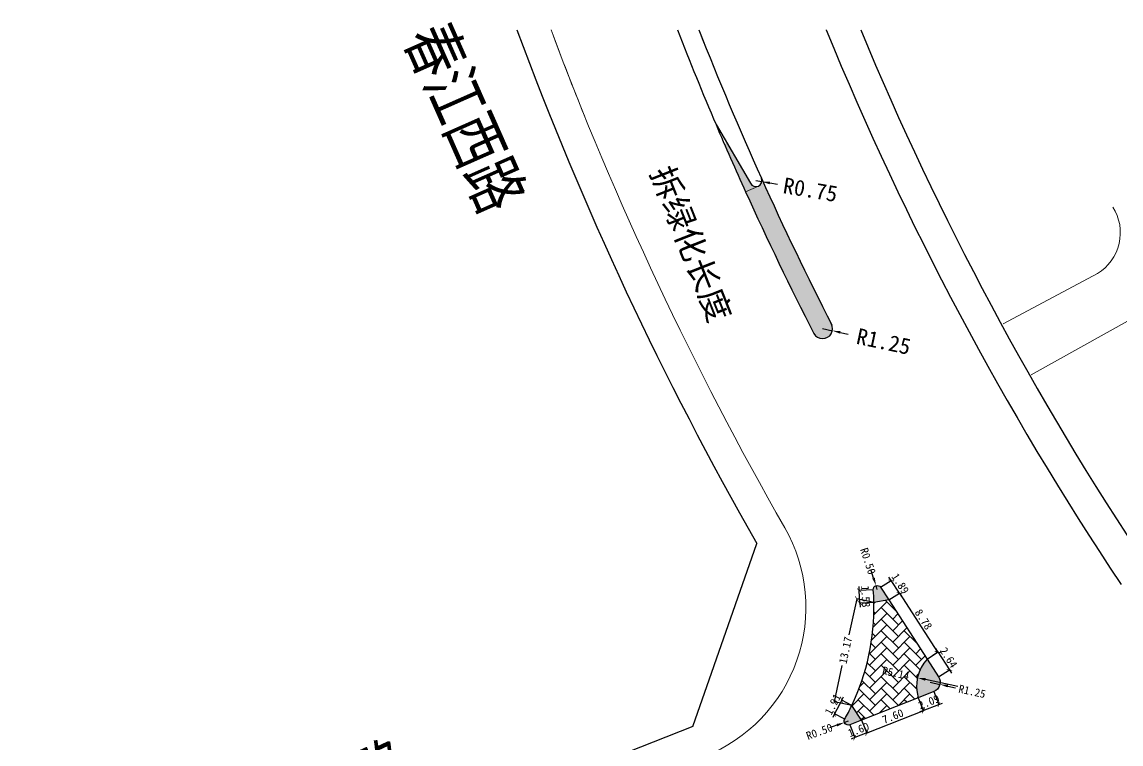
# Model space of a CAD drawing. Header units: millimetres. Extents: x 6299 to 195995, y 19522 to 226352.
# Drawn here: x 10130.2 to 10267.5, y 22414.9 to 22505.1 of the extents above; entities that cross this region are included whole.
import ezdxf

# ---------------------------------------------------------------- set-up
doc = ezdxf.new("R2010")
doc.units = ezdxf.units.MM
doc.linetypes.add('DASHDOT', pattern=[25.399999999999995, 12.7, -6.349999999999998, 0, -6.349999999999998])
for name, color, linetype in [('@-拆绿化长度', 5, 'Continuous'), ('@-道路名称', 7, 'Continuous'), ('@-道路红线', 1, 'Continuous'), ('@-隔离岛', 3, 'Continuous'), ('@-隔离岛标注', 7, 'Continuous'), ('ass', 7, 'Continuous'), ('RD-中线', 1, 'DASHDOT')]:
    doc.layers.add(name, color=color, linetype=linetype)
for name, color, linetype, lineweight in [('@-路缘石', 7, 'Continuous', 0), ('@-道路标线', 7, 'Continuous', 0), ('PP-COM', 7, 'Continuous', 0)]:
    doc.layers.add(name, color=color, linetype=linetype, lineweight=lineweight)
doc.styles.add('--黑体', font='simhei.ttf')
doc.styles.add('HZTXT', font='', dxfattribs={"width": 0.7, "height": 0.2})
doc.styles.add('黑体', font='simhei.ttf')
doc.styles.get('HZTXT').set_extended_font_data('NSimSun')
doc.dimstyles.new('标志标注', dxfattribs={"dimtxt": 1, "dimasz": 0.5, "dimexe": 0, "dimexo": 0, "dimgap": 0.25, "dimtad": 1, "dimzin": 0, "dimdsep": 46, "dimtxsty": '--黑体', "dimblk": 'ARCHTICK', "dimcen": 0.09, "dimadec": 0, "dimazin": 0, "dimtfac": 1, "dimtix": 1, "dimtmove": 2, "dimatfit": 0, "dimfxl": 1, "dimtolj": 1, "dimtzin": 0, "dimarcsym": 0})

# ---------------------------------------------------------------- blocks, each defined once
blk = doc.blocks.new('_ArchTick')
at = {"color": 0, "linetype": 'ByBlock', "const_width": 0.15}
blk.add_lwpolyline([(-0.5, -0.5), (0.5, 0.5)], dxfattribs=at)
blk = doc.blocks.new('*D2')
at = {"layer": 'Defpoints', "color": 0, "linetype": 'Continuous', "transparency": 16777216}
for p in [(10238.45375938333, 22432.91987035014, 3.54891667e-08), (10244.53857859512, 22426.40327601548), (10243.22217877155, 22425.55138500318, 3.54891667e-08)]:
    blk.add_point(p, dxfattribs=at)
at = {"layer": 'PP-COM', "color": 0, "linetype": 'Continuous', "lineweight": -2, "transparency": 16777216}
for p, q in [((10238.45375938333, 22432.91987035014), (10239.7701592069, 22433.77176136244)), ((10239.7701592069, 22433.77176136244), (10244.53857859512, 22426.40327601548)), ((10243.22217877155, 22425.55138500318), (10244.53857859512, 22426.40327601548))]:
    blk.add_line(p, q, dxfattribs=at)
at = {"layer": 'PP-COM', "color": 0, "linetype": 'Continuous', "lineweight": -2, "transparency": 16777216, "xscale": 0.5, "yscale": 0.5, "zscale": 0.5}
for p, rotation in [((10239.7701592069, 22433.77176136244), 122.9083994639236), ((10244.53857859512, 22426.40327601548), 302.9083994639236)]:
    blk.add_blockref('_ArchTick', p, dxfattribs=dict(at, rotation=rotation))
at = {"layer": 'PP-COM', "color": 0, "linetype": 'Continuous', "transparency": 16777216, "insert": (10242.7840240713, 22430.49499183718), "char_height": 1, "attachment_point": 5, "rotation": 302.9083994639236, "style": '--黑体'}
blk.add_mtext('\\A1;8.78', dxfattribs=at)
blk = doc.blocks.new('*D3')
at = {"layer": 'Defpoints', "color": 0, "ltscale": 1.5, "transparency": 16777216}
for p in [(10242.12131016068, 22420.72004948134, 3.54891667e-08), (10235.05119125393, 22417.92749912022, 3.54891667e-08), (10235.69400154883, 22416.30004584929)]:
    blk.add_point(p, dxfattribs=at)
at = {"layer": 'PP-COM', "color": 0, "lineweight": -2, "ltscale": 1.5, "transparency": 16777216}
for p, q in [((10242.12131016068, 22420.72004948134), (10242.76412045559, 22419.09259621041)), ((10242.76412045559, 22419.09259621041), (10235.69400154883, 22416.30004584929)), ((10235.05119125393, 22417.92749912022), (10235.69400154883, 22416.30004584929))]:
    blk.add_line(p, q, dxfattribs=at)
at = {"layer": 'PP-COM', "color": 0, "lineweight": -2, "ltscale": 1.5, "transparency": 16777216, "xscale": 0.5, "yscale": 0.5, "zscale": 0.5}
for p, rotation in [((10242.76412045559, 22419.09259621041), 21.55299217253895), ((10235.69400154883, 22416.30004584929), 201.5529921725389)]:
    blk.add_blockref('_ArchTick', p, dxfattribs=dict(at, rotation=rotation))
at = {"layer": 'PP-COM', "color": 0, "ltscale": 1.5, "transparency": 16777216, "insert": (10238.95147597164, 22418.39910483641), "char_height": 1, "attachment_point": 5, "rotation": 21.55299217253894, "style": '--黑体'}
blk.add_mtext('\\A1;7.60', dxfattribs=at)
blk = doc.blocks.new('*D4')
at = {"layer": 'Defpoints', "color": 0, "ltscale": 1.5, "transparency": 16777216}
for p in [(10238.74102220686, 22435.35507193488), (10237.42780691548, 22434.50524175113, 3.54891667e-08), (10238.45375938332, 22432.91987035014)]:
    blk.add_point(p, dxfattribs=at)
at = {"layer": 'PP-COM', "color": 0, "lineweight": -2, "ltscale": 1.5, "transparency": 16777216}
for p, q in [((10237.42780691548, 22434.50524175113), (10238.74102220686, 22435.35507193488)), ((10238.74102220686, 22435.35507193488), (10238.46937344139, 22435.77484204841)), ((10239.76697467471, 22433.76970053389), (10238.74102220686, 22435.35507193488)), ((10238.45375938332, 22432.91987035014), (10239.76697467471, 22433.76970053389)), ((10239.76697467471, 22433.76970053389), (10240.03862344019, 22433.34993042035))]:
    blk.add_line(p, q, dxfattribs=at)
at = {"layer": 'PP-COM', "color": 0, "lineweight": -2, "ltscale": 1.5, "transparency": 16777216, "xscale": 0.5, "yscale": 0.5, "zscale": 0.5}
for p, rotation in [((10238.74102220686, 22435.35507193488), 302.908399463751), ((10239.76697467471, 22433.76970053389), 122.908399463751)]:
    blk.add_blockref('_ArchTick', p, dxfattribs=dict(at, rotation=rotation))
at = {"layer": 'PP-COM', "color": 0, "ltscale": 1.5, "transparency": 16777216, "insert": (10239.88365361108, 22434.9698593826), "char_height": 1, "attachment_point": 5, "rotation": 302.908399463751, "style": '--黑体'}
blk.add_mtext('\\A1;1.89', dxfattribs=at)
blk = doc.blocks.new('*D5')
at = {"layer": 'Defpoints', "color": 0, "ltscale": 1.5, "transparency": 16777216}
for p in [(10234.7630304559, 22434.10934465835), (10236.50951025182, 22434.19523573308, 3.54891667e-08), (10236.58691624354, 22432.62128871887, 3.54891667e-08)]:
    blk.add_point(p, dxfattribs=at)
at = {"layer": 'PP-COM', "color": 0, "lineweight": -2, "ltscale": 1.5, "transparency": 16777216}
for p, q in [((10234.7630304559, 22434.10934465835), (10234.73847036831, 22434.60874109616)), ((10236.50951025182, 22434.19523573308), (10234.7630304559, 22434.10934465835)), ((10234.84043644762, 22432.53539764414), (10234.7630304559, 22434.10934465835)), ((10236.58691624354, 22432.62128871887), (10234.84043644762, 22432.53539764414)), ((10234.84043644762, 22432.53539764414), (10234.86499653521, 22432.03600120633))]:
    blk.add_line(p, q, dxfattribs=at)
at = {"layer": 'PP-COM', "color": 0, "lineweight": -2, "ltscale": 1.5, "transparency": 16777216, "xscale": 0.5, "yscale": 0.5, "zscale": 0.5}
for p, rotation in [((10234.7630304559, 22434.10934465835), 272.8155117087143), ((10234.84043644762, 22432.53539764414), 92.81551170871435)]:
    blk.add_blockref('_ArchTick', p, dxfattribs=dict(at, rotation=rotation))
at = {"layer": 'PP-COM', "color": 0, "ltscale": 1.5, "transparency": 16777216, "insert": (10235.55082810848, 22433.35921128263), "char_height": 1, "attachment_point": 5, "rotation": 272.8155117087144, "style": '--黑体'}
blk.add_mtext('\\A1;1.58', dxfattribs=at)
blk = doc.blocks.new('*D6')
at = {"layer": 'Defpoints', "color": 0, "ltscale": 1.5, "transparency": 16777216}
for p in [(10236.58691624348, 22432.62128871887), (10231.66984235024, 22420.20807370991), (10233.82036222754, 22419.7459852311, 3.54891667e-08)]:
    blk.add_point(p, dxfattribs=at)
at = {"layer": 'PP-COM', "color": 0, "lineweight": -2, "ltscale": 1.5, "transparency": 16777216}
for p, q in [((10234.43639636618, 22433.08337719768), (10233.46383355321, 22428.5571538506)), ((10236.58691624348, 22432.62128871887), (10234.43639636618, 22433.08337719768)), ((10231.66984235024, 22420.20807370991), (10232.64240516321, 22424.73429705699)), ((10233.82036222754, 22419.7459852311), (10231.66984235024, 22420.20807370991))]:
    blk.add_line(p, q, dxfattribs=at)
at = {"layer": 'PP-COM', "color": 0, "lineweight": -2, "ltscale": 1.5, "transparency": 16777216, "xscale": 0.5, "yscale": 0.5, "zscale": 0.5}
for p, rotation in [((10234.43639636618, 22433.08337719768), 77.87307962998325), ((10231.66984235024, 22420.20807370991), 257.8730796299833)]:
    blk.add_blockref('_ArchTick', p, dxfattribs=dict(at, rotation=rotation))
at = {"layer": 'PP-COM', "color": 0, "ltscale": 1.5, "transparency": 16777216, "insert": (10233.03862170215, 22426.64884060744), "char_height": 1, "attachment_point": 5, "rotation": 77.87307962998328, "style": '--黑体'}
blk.add_mtext('\\A1;13.17', dxfattribs=at)
blk = doc.blocks.new('*D7')
at = {"layer": 'Defpoints', "color": 0, "ltscale": 1.5, "transparency": 16777216}
for p in [(10233.82036222754, 22419.7459852311), (10231.68156115012, 22418.70092566168), (10232.9401005743, 22418.04834635779, 3.54891667e-08)]:
    blk.add_point(p, dxfattribs=at)
at = {"layer": 'PP-COM', "color": 0, "lineweight": -2, "ltscale": 1.5, "transparency": 16777216}
for p, q in [((10232.56182280336, 22420.39856453499), (10232.79198230457, 22420.8424413242)), ((10232.56182280336, 22420.39856453499), (10231.68156115012, 22418.70092566168)), ((10233.82036222754, 22419.7459852311), (10232.56182280336, 22420.39856453499)), ((10231.68156115012, 22418.70092566168), (10231.45140164892, 22418.25704887247)), ((10232.9401005743, 22418.04834635779), (10231.68156115012, 22418.70092566168))]:
    blk.add_line(p, q, dxfattribs=at)
at = {"layer": 'PP-COM', "color": 0, "lineweight": -2, "ltscale": 1.5, "transparency": 16777216, "xscale": 0.5, "yscale": 0.5, "zscale": 0.5}
for p, rotation in [((10232.56182280336, 22420.39856453499), 242.592305940052), ((10231.68156115012, 22418.70092566168), 62.59230594005197)]:
    blk.add_blockref('_ArchTick', p, dxfattribs=dict(at, rotation=rotation))
at = {"layer": 'PP-COM', "color": 0, "ltscale": 1.5, "transparency": 16777216, "insert": (10231.45587679292, 22419.89498435015), "char_height": 1, "attachment_point": 5, "rotation": 62.59230594005197, "style": '--黑体'}
blk.add_mtext('\\A1;1.91', dxfattribs=at)
blk = doc.blocks.new('*D8')
at = {"layer": 'Defpoints', "color": 0, "ltscale": 1.5, "transparency": 16777216}
for p in [(10233.5596867029, 22417.33838575063, 3.54891667e-08), (10235.05119125393, 22417.92749912023, 3.54891667e-08), (10234.19313199478, 22415.73464259281)]:
    blk.add_point(p, dxfattribs=at)
at = {"layer": 'PP-COM', "color": 0, "lineweight": -2, "ltscale": 1.5, "transparency": 16777216}
for p, q in [((10233.5596867029, 22417.33838575063), (10234.19313199478, 22415.73464259281)), ((10235.05119125393, 22417.92749912023), (10235.68463654581, 22416.3237559624)), ((10234.19313199478, 22415.73464259281), (10233.72809289601, 22415.55096179192)), ((10235.68463654581, 22416.3237559624), (10234.19313199478, 22415.73464259281)), ((10235.68463654581, 22416.3237559624), (10236.14967564458, 22416.5074367633))]:
    blk.add_line(p, q, dxfattribs=at)
at = {"layer": 'PP-COM', "color": 0, "lineweight": -2, "ltscale": 1.5, "transparency": 16777216, "xscale": 0.5, "yscale": 0.5, "zscale": 0.5}
for p, rotation in [((10235.68463654581, 22416.3237559624), 201.5529921725883), ((10234.19313199478, 22415.73464259281), 21.55299217258835)]:
    blk.add_blockref('_ArchTick', p, dxfattribs=dict(at, rotation=rotation))
at = {"layer": 'PP-COM', "color": 0, "ltscale": 1.5, "transparency": 16777216, "insert": (10234.66129923973, 22416.73198308417), "char_height": 1, "attachment_point": 5, "rotation": 21.552992172588354, "style": '--黑体'}
blk.add_mtext('\\A1;1.60', dxfattribs=at)
blk = doc.blocks.new('*D9')
at = {"layer": 'Defpoints', "color": 0, "ltscale": 1.5, "transparency": 16777216}
for p in [(10243.22217877156, 22425.55138500319), (10246.01648247763, 22424.20943784884), (10244.65906867776, 22423.33100517559, 3.54891667e-08)]:
    blk.add_point(p, dxfattribs=at)
at = {"layer": 'PP-COM', "color": 0, "lineweight": -2, "ltscale": 1.5, "transparency": 16777216}
for p, q in [((10243.22217877156, 22425.55138500319), (10244.57959257143, 22426.42981767643)), ((10244.57959257143, 22426.42981767643), (10244.30794380595, 22426.84958778996)), ((10244.57959257143, 22426.42981767643), (10246.01648247763, 22424.20943784884)), ((10244.65906867776, 22423.33100517559), (10246.01648247763, 22424.20943784884)), ((10246.01648247763, 22424.20943784884), (10246.28813124311, 22423.78966773531))]:
    blk.add_line(p, q, dxfattribs=at)
at = {"layer": 'PP-COM', "color": 0, "lineweight": -2, "ltscale": 1.5, "transparency": 16777216, "xscale": 0.5, "yscale": 0.5, "zscale": 0.5}
for p, rotation in [((10244.57959257143, 22426.42981767643), 302.9083994637202), ((10246.01648247763, 22424.20943784884), 122.9083994637201)]:
    blk.add_blockref('_ArchTick', p, dxfattribs=dict(at, rotation=rotation))
at = {"layer": 'PP-COM', "color": 0, "ltscale": 1.5, "transparency": 16777216, "insert": (10245.92769269483, 22425.72710091085), "char_height": 1, "attachment_point": 5, "rotation": 302.9083994637201, "style": '--黑体'}
blk.add_mtext('\\A1;2.64', dxfattribs=at)
blk = doc.blocks.new('*D10')
at = {"layer": '@-道路标线', "color": 0, "lineweight": -2, "ltscale": 1.5, "transparency": 16777216}
for p, q in [((10244.06884539616, 22421.48928551497), (10244.7064257747, 22419.87507323372)), ((10242.12131016068, 22420.72004948134), (10242.75889053922, 22419.1058372001)), ((10242.75889053922, 22419.1058372001), (10244.7064257747, 22419.87507323372)), ((10244.7064257747, 22419.87507323372), (10245.17146487347, 22420.05875403462)), ((10242.75889053922, 22419.1058372001), (10242.29385144045, 22418.9221563992))]:
    blk.add_line(p, q, dxfattribs=at)
at = {"layer": 'Defpoints', "color": 0, "ltscale": 1.5, "transparency": 16777216}
for p in [(10244.06884539616, 22421.48928551497, 3.54891667e-08), (10242.12131016068, 22420.72004948134), (10244.7064257747, 22419.87507323372)]:
    blk.add_point(p, dxfattribs=at)
at = {"layer": '@-道路标线', "color": 0, "lineweight": -2, "ltscale": 1.5, "transparency": 16777216, "xscale": 0.5, "yscale": 0.5, "zscale": 0.5}
for p, rotation in [((10242.75889053922, 22419.1058372001), 21.55299217245622), ((10244.7064257747, 22419.87507323372), 201.5529921724562)]:
    blk.add_blockref('_ArchTick', p, dxfattribs=dict(at, rotation=rotation))
at = {"layer": '@-道路标线', "color": 0, "ltscale": 1.5, "transparency": 16777216, "insert": (10243.4550731264, 22420.19323902348), "char_height": 1, "attachment_point": 5, "rotation": 21.552992172456207, "style": '--黑体'}
blk.add_mtext('\\A1;2.09', dxfattribs=at)
blk = doc.blocks.new('*D24')
at = {"layer": '@-隔离岛标注', "color": 0, "lineweight": -2, "transparency": 16777216}
for p, q in [((10243.60964339393, 22422.6518832619), (10244.83080240424, 22422.38491758705)), ((10245.80772961249, 22422.17134504716), (10246.78465682073, 22421.95777250728))]:
    blk.add_line(p, q, dxfattribs=at)
at = {"layer": '@-隔离岛标注', "color": 0, "transparency": 16777216}
blk.add_solid([(10245.8433250358, 22422.33416624854), (10245.77213418917, 22422.00852384579), (10244.83080240424, 22422.38491758705)], dxfattribs=at)
at = {"layer": 'Defpoints', "color": 0, "transparency": 16777216}
for p in [(10243.60964339393, 22422.6518832619, 3.54891667e-08), (10244.83080240424, 22422.38491758705, 3.54891667e-08)]:
    blk.add_point(p, dxfattribs=at)
at = {"layer": '@-隔离岛标注', "color": 0, "transparency": 16777216, "insert": (10248.85500297815, 22421.505160395), "char_height": 1, "attachment_point": 5, "rotation": 347.66820517348174, "style": '--黑体'}
blk.add_mtext('\\A1;R1.25', dxfattribs=at)
blk = doc.blocks.new('*D25')
at = {"layer": '@-隔离岛标注', "color": 0, "lineweight": -2, "transparency": 16777216}
for p, q in [((10236.54071852087, 22435.65893982914), (10236.22917300015, 22436.60917105811)), ((10237.00803680195, 22434.23359298567), (10236.85226404158, 22434.70870860016))]:
    blk.add_line(p, q, dxfattribs=at)
at = {"layer": '@-隔离岛标注', "color": 0, "transparency": 16777216}
blk.add_solid([(10236.69909039237, 22435.71086408259), (10236.38234664937, 22435.60701557568), (10236.85226404158, 22434.70870860016)], dxfattribs=at)
at = {"layer": 'Defpoints', "color": 0, "transparency": 16777216}
for p in [(10236.85226404158, 22434.70870860016, 3.54891667e-08), (10237.00803680195, 22434.23359298567, 3.54891667e-08)]:
    blk.add_point(p, dxfattribs=at)
at = {"layer": '@-隔离岛标注', "color": 0, "transparency": 16777216, "insert": (10235.8472973235, 22437.77391318854), "char_height": 1, "attachment_point": 5, "rotation": 288.1523954517282, "style": '--黑体'}
blk.add_mtext('\\A1;R0.50', dxfattribs=at)
blk = doc.blocks.new('*D26')
at = {"layer": '@-隔离岛标注', "color": 0, "lineweight": -2, "transparency": 16777216}
for p, q in [((10231.96735409391, 22417.28796380958), (10231.02825288852, 22416.94432311637)), ((10233.37600590201, 22417.80342484939), (10232.90645529931, 22417.63160450279))]:
    blk.add_line(p, q, dxfattribs=at)
at = {"layer": '@-隔离岛标注', "color": 0, "transparency": 16777216}
blk.add_solid([(10231.91008064505, 22417.44448067715), (10232.02462754279, 22417.13144694201), (10232.90645529931, 22417.63160450279)], dxfattribs=at)
at = {"layer": 'Defpoints', "color": 0, "transparency": 16777216}
for p in [(10232.90645529931, 22417.63160450279, 3.54891667e-08), (10233.37600590201, 22417.80342484939, 3.54891667e-08)]:
    blk.add_point(p, dxfattribs=at)
at = {"layer": '@-隔离岛标注', "color": 0, "transparency": 16777216, "insert": (10229.7775361161, 22416.48665446875), "char_height": 1, "attachment_point": 5, "rotation": 20.098840697055024, "style": '--黑体'}
blk.add_mtext('\\A1;R0.50', dxfattribs=at)
blk = doc.blocks.new('*D27')
at = {"layer": '@-隔离岛标注', "color": 0, "lineweight": -2, "transparency": 16777216}
blk.add_line((10247.06787152577, 22422.13401527653), (10243.01427978143, 22422.99818859345), dxfattribs=at)
at = {"layer": '@-隔离岛标注', "color": 0, "transparency": 16777216}
blk.add_solid([(10243.04903005492, 22423.16119226295), (10242.97952950793, 22422.83518492394), (10242.03625776443, 22423.2066902344)], dxfattribs=at)
at = {"layer": 'Defpoints', "color": 0, "transparency": 16777216}
for p in [(10242.03625776443, 22423.2066902344, 3.54891667e-08), (10247.06787152577, 22422.13401527653, 3.54891667e-08)]:
    blk.add_point(p, dxfattribs=at)
at = {"layer": '@-隔离岛标注', "color": 0, "transparency": 16777216, "insert": (10239.32344310912, 22423.78502722211), "char_height": 1, "attachment_point": 5, "rotation": 347.9654409807748, "style": '--黑体'}
blk.add_mtext('\\A1;R5.14', dxfattribs=at)
blk = doc.blocks.new('*D36')
at = {"layer": '@-隔离岛标注', "color": 0, "lineweight": -2, "transparency": 16777216}
for p, q in [((10221.84841194501, 22485.26846317431), (10222.58807451005, 22485.14436929906)), ((10223.57429126344, 22484.97891079872), (10224.56050801683, 22484.81345229839))]:
    blk.add_line(p, q, dxfattribs=at)
at = {"layer": '@-隔离岛标注', "color": 0, "transparency": 16777216}
blk.add_solid([(10223.60186768016, 22485.14328025762), (10223.54671484671, 22484.81454133982), (10222.58807451005, 22485.14436929906)], dxfattribs=at)
at = {"layer": 'Defpoints', "color": 0, "transparency": 16777216}
for p in [(10221.84841194501, 22485.26846317431, 3.54891667e-08), (10222.58807451005, 22485.14436929906, 3.54891667e-08)]:
    blk.add_point(p, dxfattribs=at)
at = {"layer": '@-隔离岛标注', "color": 0, "transparency": 16777216, "insert": (10228.65375235351, 22484.12672489581), "char_height": 2, "attachment_point": 5, "rotation": 350.47612928703484, "style": '--黑体'}
blk.add_mtext('\\A1;R0.75', dxfattribs=at)
blk = doc.blocks.new('*D37')
at = {"layer": '@-隔离岛标注', "color": 0, "lineweight": -2, "transparency": 16777216}
for p, q in [((10230.18354930297, 22466.79317443581), (10231.40659167661, 22466.53497430476)), ((10232.38502558949, 22466.32841419696), (10233.36345950237, 22466.12185408918))]:
    blk.add_line(p, q, dxfattribs=at)
at = {"layer": '@-隔离岛标注', "color": 0, "transparency": 16777216}
blk.add_solid([(10232.41945227412, 22466.49148651578), (10232.35059890485, 22466.16534187815), (10231.40659167661, 22466.53497430476)], dxfattribs=at)
at = {"layer": 'Defpoints', "color": 0, "transparency": 16777216}
for p in [(10230.18354930297, 22466.79317443581, 3.54891667e-08), (10231.40659167661, 22466.53497430476, 3.54891667e-08)]:
    blk.add_point(p, dxfattribs=at)
at = {"layer": '@-隔离岛标注', "color": 0, "transparency": 16777216, "insert": (10237.80536738265, 22465.18410964016), "char_height": 2, "attachment_point": 5, "rotation": 348.0791584611569, "style": '--黑体'}
blk.add_mtext('\\A1;R1.25', dxfattribs=at)

msp = doc.modelspace()

# ---------------------------------------------------------------- hatches: boundary and pattern name
at = {"layer": '@-拆绿化长度', "ltscale": 1.5}
h = msp.add_hatch(dxfattribs=at)
h.set_pattern_fill('GRASS', color=8, scale=0.05, style=0)
h.set_pattern_definition([(90, (0, 0), (-0.8980256120000001, 0.8980256120000001), [0.238125, -1.557926224]), (45, (0, 0), (-0.8980256121069152, 0.8980256121069154), [0.238125, -1.031875]), (135, (0, 0), (-0.8980256121069154, -0.8980256121069152), [0.238125, -1.031875])])
h.paths.add_polyline_path([(10222.53215300037, 22485.57668090452, -1), (10221.16467088964, 22484.9602454441), (10218.22210395837, 22489.96713239457), (10217.91670246746, 22489.83460676254, 0.01223728240148677), (10226.35156369429, 22471.63525889969), (10228.58990587859, 22472.73955602869, -0.008703695458244596)])
h.paths.add_polyline_path([(10228.58990587859, 22472.73955602869), (10226.35156369429, 22471.63525889969, 0.003730102510752121), (10229.09881371022, 22466.17200726893, 0.939968348598825), (10231.33665778223, 22467.27571022763, -0.003749538569464588)])
h.paths.add_polyline_path([(10297.59893096687, 22373.42596701314, 0.4012884808227727), (10295.87078492687, 22373.42086223135, 0.005069312870811336), (10301.60371253001, 22367.42833179426, -0.2080268628408485), (10302.16895803139, 22367.22112919405), (10310.2210856809, 22360.3270913089), (10310.36590125159, 22360.476382815, -0.01100427091751402)])
h.paths.add_polyline_path([(10295.87078492687, 22373.42086223134, 0.3956486487954078), (10295.78340005428, 22371.71260861767, 0.004857555279635965), (10301.07923085009, 22366.17873193182, -0.6231694608325047), (10301.60371253001, 22367.42833179425, -0.005069312870808221)])
h.paths.add_polyline_path([(10306.62659421086, 22357.16210720526), (10311.80711791836, 22362.50274967208), (10309.4118131575, 22364.82624037147), (10304.23128944999, 22359.48559790464)], flags=9)
at = {"layer": '@-隔离岛', "ltscale": 1.5}
h = msp.add_hatch(dxfattribs=at)
h.set_pattern_fill('GRASS', color=256, scale=0.01999999999999999, angle=-1.657603322228978e-09, style=0)
h.set_pattern_definition([(90, (0, 0), (-0.3592102447896076, 0.359210244810392), [0.09524999999999996, -0.6231704895999997]), (44.9999999983424, (0, 0), (-0.3592102448323737, 0.3592102448531582), [0.09524999999999996, -0.4127499999999998]), (134.9999999983424, (0, 0), (-0.3592102448531582, -0.3592102448323737), [0.09524999999999996, -0.4127499999999998])])
h.paths.add_polyline_path([(10244.65906867776, 22423.33100517559), (10243.22217877155, 22425.55138500318, 0.2566517527498994), (10242.12131016068, 22420.72004948134), (10244.06884539617, 22421.48928551497, 0.4735277079328511)])
h.paths.add_polyline_path([(10233.82036222754, 22419.7459852311, -0.01677916259962424), (10232.9401005743, 22418.04834635779, 0.7059665868780728), (10233.5596867029, 22417.33838575063), (10235.05119125393, 22417.92749912022)])
h.paths.add_polyline_path([(10255.59698854036, 22401.17222850157, 0.3290347276759042), (10254.16226201139, 22401.55325609954), (10252.25298610857, 22400.79913170895, 0.2135330724571438), (10256.98754670302, 22399.43658955051)])
h.paths.add_polyline_path([(10261.73865936726, 22393.50644119537), (10260.52559993992, 22395.02053334096), (10259.53498685297, 22393.33799088392, -0.01023003978292518), (10261.16383994234, 22392.72914197213, 0.7698844705975176)])
h.paths.add_polyline_path([(10243.22931039643, 22397.23496691894), (10241.42804289604, 22396.52350360764, 0.8662091201588137), (10241.65661089502, 22395.56048344553, -0.009743328768156423), (10243.30871594168, 22395.67699974912)])
edge = h.paths.add_edge_path()
edge.add_arc((10208.09349689496, 22432.00887233648), 28.49999999999851, 1.231283331229467, 4.39974008619987)
edge.add_arc((10237.00803680195, 22434.23359298566), 0.4999999999996731, 32.90839946357943, 184.3997400865619, ccw=False)
edge.add_line((10237.42780691548, 22434.50524175114), (10238.45375938333, 22432.91987035014))
edge.add_line((10238.45375938333, 22432.91987035014), (10236.58691624354, 22432.62128871888))
h = msp.add_hatch(dxfattribs=at)
h.set_pattern_fill('AR-HBONE', color=30, scale=0.009999999999999995, angle=-1.657603322228978e-09, style=0)
h.set_pattern_definition([(44.9999999983424, (0, 0), (4.156886499111827e-11, 1.436840979371064), [3.047999999999999, -1.015999999999999]), (134.9999999983424, (0.7184200000210694, 0.7184199999792327), (4.156886499111827e-11, 1.436840979371064), [3.047999999999999, -1.015999999999999])])
edge = h.paths.add_edge_path()
edge.add_arc((10247.06787152576, 22422.13401527652), 5.144683528501782, 138.3749828580855, 195.9524907217495)
edge.add_line((10242.12131016068, 22420.72004948134), (10235.05119125393, 22417.92749912022))
edge.add_line((10235.05119125393, 22417.92749912022), (10233.82036222754, 22419.7459852311))
edge.add_arc((10208.09349689496, 22432.00887233648), 28.49999999999872, 334.5148759281983, 361.2312833312295)
edge.add_line((10236.58691624354, 22432.62128871888), (10238.45375938333, 22432.91987035014))
edge.add_line((10238.45375938333, 22432.91987035014), (10243.22217877155, 22425.55138500318))

# ---------------------------------------------------------------- linework, layer by layer
at = {"layer": '@-拆绿化长度', "color": 8, "linetype": 'Continuous', "ltscale": 0.01}
for centre, radius, start, end in [((10593.87971134387, 22653.0280494839, 3.54891667e-08), 409.8539786200154, 203.0936952900757, 204.3772750157271), ((10594.2593734307, 22653.14438689589, 3.54891667e-08), 407.7500000000894, 204.2649645746085, 207.1189811842022), ((10593.87971134387, 22653.0280494839, 3.54891667e-08), 409.8539786200154, 204.3772750157271, 207.123424321267), ((10230.18354930297, 22466.79317443581, 3.54891667e-08), 1.249999982154691, 209.7973444075324, 29.79734440823038)]:
    msp.add_arc(centre, radius, start, end, dxfattribs=at)
at = {"layer": '@-路缘石', "color": 0, "elevation": 3.54891667e-08}
for points in [[(10196.2559064393, 22504.08654489187, 0.04045136979456102), (10225.4492666269, 22441.94754714813)], [(10196.2559064393, 22504.08654489187, 0.006768970128637218), (10200.43709950376, 22493.36636412966)], [(10230.62389697498, 22504.08654489187, 0.05000267249756202), (10267.4516164275, 22434.86545991803)], [(10264.50228169745, 22473.65948596174, 0.4180549239375237), (10266.44026234134, 22481.97737129568)], [(10215.44072893069, 22413.40730838574, 0.4570145024453364), (10225.4492666269, 22441.94754714813)]]:
    msp.add_lwpolyline(points, format="xyb", dxfattribs=at)
for points in [[(10264.50228169745, 22473.65948596174), (10252.74420307812, 22467.39228932791)], [(10268.63785812938, 22467.93051741846), (10256.22197189131, 22461.01183863548)]]:
    msp.add_lwpolyline(points, dxfattribs=at)
at = {"layer": '@-道路标线', "ltscale": 1.5, "elevation": 3.54891667e-08}
msp.add_lwpolyline([(10222.15662967522, 22484.58472211895), (10220.56526535502, 22483.86360816513)], dxfattribs=at)
at = {"layer": '@-道路红线', "elevation": 3.54891667e-08}
for points in [[(10191.98737622337, 22504.08654489187, 0.04132525292442315), (10221.97811268051, 22439.9598121858)], [(10191.98737622336, 22504.08654489187, 0.04132525292442968), (10221.97811268051, 22439.9598121858)], [(10234.95064860319, 22504.08654489187, 0.04894542249225877), (10270.77790403059, 22437.087128386, 0.04894542249225877)], [(10234.95064860319, 22504.08654489187, 0.04894542249224819), (10270.77790403058, 22437.08712838601, 0.04894542249224819)]]:
    msp.add_lwpolyline(points, format="xyb", dxfattribs=at)
for points in [[(10213.97128252355, 22417.12762117588), (10221.97811268051, 22439.9598121858)], [(10213.97128252355, 22417.12762117588), (10221.97811268051, 22439.9598121858)], [(10213.97128252355, 22417.12762117589), (10130.17856061122, 22384.03123355887)]]:
    msp.add_lwpolyline(points, dxfattribs=at)
at = {"layer": '@-隔离岛', "linetype": 'Continuous', "elevation": 3.54891667e-08, "flags": 128}
for points in [[(10236.50951025183, 22434.19523573308, -0.7777175970451934), (10237.42780691548, 22434.50524175114), (10238.45375938333, 22432.91987035014)], [(10236.58691624354, 22432.62128871888, 0.01382588150641952), (10236.50951025183, 22434.19523573308)], [(10233.82036222754, 22419.7459852311, 0.1171032423119555), (10236.58691624354, 22432.62128871888, 0.1171032423119555)], [(10243.22217877155, 22425.55138500318), (10244.65906867776, 22423.33100517559, -0.4735277079326852), (10244.06884539617, 22421.48928551497), (10242.12131016068, 22420.72004948134)], [(10235.05119125393, 22417.92749912022), (10233.5596867029, 22417.33838575063, -0.70596658687895), (10232.9401005743, 22418.04834635779, 0.01677916259961448), (10233.82036222754, 22419.7459852311, 0.01677916259961448)]]:
    msp.add_lwpolyline(points, format="xyb", dxfattribs=at)
at = {"layer": '@-隔离岛', "ltscale": 1.5, "elevation": 3.54891667e-08}
for points in [[(10238.45375938333, 22432.91987035014), (10236.58691624354, 22432.62128871888)], [(10235.05119125393, 22417.92749912022), (10233.82036222754, 22419.7459852311)]]:
    msp.add_lwpolyline(points, dxfattribs=at)
at = {"layer": '@-隔离岛', "linetype": 'Continuous', "elevation": 3.54891667e-08, "flags": 128}
for points in [[(10238.45375938333, 22432.91987035014), (10243.22217877155, 22425.55138500318)], [(10242.12131016068, 22420.72004948134), (10235.05119125393, 22417.92749912022)]]:
    msp.add_lwpolyline(points, dxfattribs=at)
at = {"layer": '@-隔离岛', "ltscale": 1.5}
msp.add_arc((10247.06787152576, 22422.13401527652, 3.54891667e-08), 5.144683528501782, 138.3749828580447, 195.9524907217702, dxfattribs=at)
at = {"layer": 'ass', "color": 0, "linetype": 'Continuous', "elevation": 3.54891667e-08, "flags": 128}
msp.add_lwpolyline([(10230.62389697498, 22504.08654489187, 0.05000267249756341), (10267.4516164275, 22434.86545991803)], format="xyb", dxfattribs=at)
at = {"layer": 'RD-中线', "color": 3, "linetype": 'Continuous', "elevation": 3.54891667e-08}
msp.add_lwpolyline([(10216.86951912481, 22492.26860573766), (10221.16467088964, 22484.9602454441)], dxfattribs=at)
at = {"layer": 'RD-中线', "color": 3, "linetype": 'Continuous'}
for centre, radius, start, end in [((10593.87971134387, 22653.0280494839, 3.54891667e-08), 409.8539786200154, 201.3092344399106, 203.0936952900757), ((10594.2593734307, 22653.14438689589, 3.54891667e-08), 407.7500000000894, 201.4421636455197, 204.2649645746085), ((10594.25937343059, 22653.14438689586, 3.54891667e-08), 407.749999999975, 201.4421636455197, 201.6969942912204), ((10594.25937343059, 22653.14438689586, 3.54891667e-08), 407.749999999975, 201.4421636455197, 201.6969942912204), ((10221.84841194501, 22485.26846317431, 3.54891667e-08), 0.7500000000032009, 204.2649645746085, 24.26496457460854)]:
    msp.add_arc(centre, radius, start, end, dxfattribs=at)

# ---------------------------------------------------------------- texts
at = {"layer": '@-拆绿化长度', "linetype": 'Continuous', "insert": (10211.38741001375, 22487.43922683172), "char_height": 3, "width": 38.18431568805115, "attachment_point": 1, "rotation": 291.60178328456027, "style": '黑体'}
msp.add_mtext('拆绿化长度', dxfattribs=at)
at = {"layer": '@-道路名称', "color": 7, "style": 'HZTXT', "width": 0.75}
for s, rotation, p in [('春江西路', 293.8559425159405, (10177.86068511413, 22503.16053381919, 3.40696001e-08)), ('春韵南路', 24.87476279527703, (10156.97444649253, 22399.85847947413, 3.40696001e-08))]:
    msp.add_text(s, height=6, rotation=rotation, dxfattribs=at).set_placement(p)

# ---------------------------------------------------------------- dimensions: what is measured, and where the dimension line sits
at = {"layer": '@-道路标线', "ltscale": 1.5}
dim = msp.add_aligned_dim(p1=(10242.12131016068, 22420.72004948134), p2=(10244.06884539616, 22421.48928551497, 3.54891667e-08), distance=-1.7355661981139465, dimstyle='标志标注', dxfattribs=at)
dim.commit()
dim.dimension.update_dxf_attribs({"geometry": '*D10', "text_midpoint": (10243.4550731264, 22420.19323902348)})
at = {"layer": '@-隔离岛标注'}
for center, mpoint, override, picture, middle in [((10221.84841194501, 22485.26846317431, 3.54891667e-08), (10222.58807451005, 22485.14436929906, 3.54891667e-08), {"dimtxt": 2, "dimasz": 1, "dimsah": 1}, '*D36', (10228.65375235351, 22484.12672489581)), ((10230.18354930297, 22466.79317443581, 3.54891667e-08), (10231.40659167661, 22466.53497430476, 3.54891667e-08), {"dimtxt": 2, "dimasz": 1, "dimsah": 1}, '*D37', (10237.80536738265, 22465.18410964016)), ((10237.00803680195, 22434.23359298567, 3.54891667e-08), (10236.85226404158, 22434.70870860016, 3.54891667e-08), {"dimasz": 1, "dimsah": 1}, '*D25', (10235.8472973235, 22437.77391318854)), ((10247.06787152577, 22422.13401527653, 3.54891667e-08), (10242.03625776443, 22423.2066902344, 3.54891667e-08), {"dimasz": 1, "dimsah": 1}, '*D27', (10239.32344310912, 22423.78502722211)), ((10243.60964339393, 22422.6518832619, 3.54891667e-08), (10244.83080240424, 22422.38491758705, 3.54891667e-08), {"dimasz": 1, "dimsah": 1}, '*D24', (10248.85500297815, 22421.505160395)), ((10233.37600590201, 22417.80342484939, 3.54891667e-08), (10232.90645529931, 22417.63160450279, 3.54891667e-08), {"dimasz": 1, "dimsah": 1}, '*D26', (10229.7775361161, 22416.48665446875))]:
    dim = msp.add_radius_dim(center=center, mpoint=mpoint, dimstyle='标志标注', override=override, dxfattribs=at)
    dim.commit()
    dim.dimension.update_dxf_attribs({"geometry": picture, "text_midpoint": middle, "dimtype": 164})
at = {"layer": 'PP-COM', "ltscale": 1.5}
for p1, p2, distance, picture, middle in [((10238.45375938332, 22432.91987035014), (10237.42780691548, 22434.50524175114, 3.54891667e-08), -1.5642077044639338, '*D4', (10239.88365361108, 22434.9698593826)), ((10236.58691624354, 22432.62128871888, 3.54891667e-08), (10236.50951025183, 22434.19523573308, 3.54891667e-08), 1.7485905622263807, '*D5', (10235.55082810848, 22433.35921128263)), ((10243.22217877156, 22425.55138500319), (10244.65906867776, 22423.33100517559, 3.54891667e-08), 1.6168537922483388, '*D9', (10245.92769269483, 22425.72710091085)), ((10233.82036222754, 22419.7459852311), (10232.9401005743, 22418.04834635779, 3.54891667e-08), -1.4176675315738536, '*D7', (10231.45587679292, 22419.89498435015)), ((10242.12131016068, 22420.72004948134, 3.54891667e-08), (10235.05119125393, 22417.92749912022, 3.54891667e-08), 1.7498026243799443, '*D3', (10238.95147597164, 22418.39910483641)), ((10235.05119125393, 22417.92749912022, 3.54891667e-08), (10233.5596867029, 22417.33838575063, 3.54891667e-08), 1.724310022604872, '*D8', (10234.66129923973, 22416.73198308417))]:
    dim = msp.add_aligned_dim(p1=p1, p2=p2, distance=distance, dimstyle='标志标注', dxfattribs=at)
    dim.commit()
    dim.dimension.update_dxf_attribs({"geometry": picture, "text_midpoint": middle})
dim = msp.add_linear_dim(base=(10231.66984235024, 22420.20807370991), p1=(10236.58691624348, 22432.62128871887), p2=(10233.82036222754, 22419.7459852311, 3.54891667e-08), angle=257.87307962998995, dimstyle='标志标注', dxfattribs=at)
dim.commit()
dim.dimension.update_dxf_attribs({"geometry": '*D6', "text_midpoint": (10233.03862170215, 22426.64884060744), "dimtype": 161})
at = {"layer": 'PP-COM', "color": 7, "linetype": 'Continuous'}
dim = msp.add_aligned_dim(p1=(10238.45375938333, 22432.91987035014, 3.54891667e-08), p2=(10243.22217877155, 22425.55138500318, 3.54891667e-08), distance=1.56800089041346, dimstyle='标志标注', dxfattribs=at)
dim.commit()
dim.dimension.update_dxf_attribs({"geometry": '*D2', "text_midpoint": (10242.7840240713, 22430.49499183718)})

doc.saveas('drawing.dxf')
